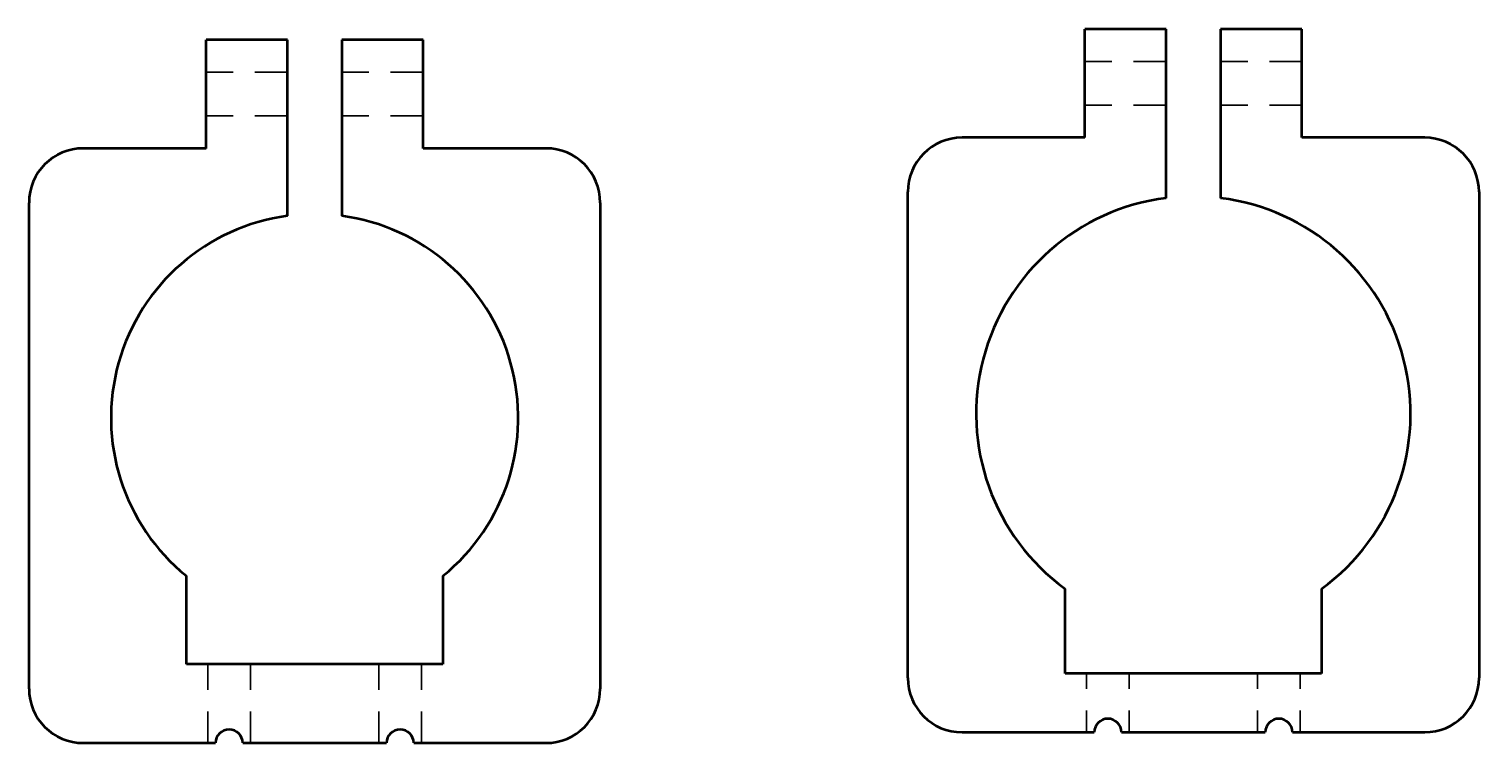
# Model space of a CAD drawing. Header units: inches. Extents: x 1.84 to 8.52, y 3.88 to 7.16.
import ezdxf

# ---------------------------------------------------------------- set-up
doc = ezdxf.new("R2010")
doc.units = ezdxf.units.IN
doc.header["$MEASUREMENT"] = 0
doc.linetypes.add('DASHED', pattern=[0.2067, 0.1654, -0.0413])
doc.layers.add('Hidden (ANSI)', color=7, linetype='DASHED', lineweight=35)
doc.layers.add('Visible (ANSI)', color=7, linetype='Continuous', lineweight=50)

msp = doc.modelspace()

# ---------------------------------------------------------------- linework, layer by layer
at = {"layer": 'Hidden (ANSI)', "ltscale": 0.907112}
for p, q in [((7.0801, 7.0124), (6.7051, 7.0124)), ((7.7051, 7.0124), (7.3301, 7.0124)), ((3.0343, 6.9631), (2.6593, 6.9631)), ((3.6593, 6.9631), (3.2843, 6.9631)), ((7.0801, 6.8124), (6.7051, 6.8124)), ((7.7051, 6.8124), (7.3301, 6.8124)), ((3.0343, 6.7631), (2.6593, 6.7631)), ((3.6593, 6.7631), (3.2843, 6.7631))]:
    msp.add_line(p, q, dxfattribs=at)
at = {"layer": 'Hidden (ANSI)', "ltscale": 0.876875}
for p, q in [((2.6672, 3.8763), (2.6672, 4.2388)), ((2.864, 3.8763), (2.864, 4.2388)), ((3.4546, 3.8763), (3.4546, 4.2388)), ((3.6514, 3.8763), (3.6514, 4.2388))]:
    msp.add_line(p, q, dxfattribs=at)
at = {"layer": 'Hidden (ANSI)', "ltscale": 0.514168}
for p, q in [((6.7129, 3.9256), (6.7129, 4.1956)), ((6.9098, 3.9256), (6.9098, 4.1956)), ((7.5003, 3.9256), (7.5003, 4.1956)), ((7.6972, 3.9256), (7.6972, 4.1956))]:
    msp.add_line(p, q, dxfattribs=at)
at = {"layer": 'Visible (ANSI)'}
for p, q in [((7.0801, 7.1624), (6.7051, 7.1624)), ((6.7051, 6.6624), (6.7051, 7.1624)), ((7.0801, 6.3846), (7.0801, 7.1624)), ((7.7051, 7.1624), (7.3301, 7.1624)), ((7.3301, 7.1624), (7.3301, 6.3846)), ((7.7051, 6.6624), (7.7051, 7.1624)), ((3.0343, 7.1131), (2.6593, 7.1131)), ((2.6593, 6.6131), (2.6593, 7.1131)), ((3.0343, 6.3022), (3.0343, 7.1131)), ((3.6593, 7.1131), (3.2843, 7.1131)), ((3.2843, 7.1131), (3.2843, 6.3022)), ((3.6593, 6.6131), (3.6593, 7.1131)), ((2.6593, 6.6131), (2.0943, 6.6131)), ((4.2243, 6.6131), (3.6593, 6.6131)), ((6.7051, 6.6624), (6.1401, 6.6624)), ((8.2701, 6.6624), (7.7051, 6.6624)), ((5.8901, 4.1756), (5.8901, 6.4124)), ((8.5201, 6.4124), (8.5201, 4.1756)), ((1.8443, 4.1263), (1.8443, 6.3631)), ((4.4743, 6.3631), (4.4743, 4.1263)), ((2.5687, 4.2388), (2.5687, 4.645)), ((3.7498, 4.645), (3.7498, 4.2388)), ((6.6145, 4.1956), (6.6145, 4.5854)), ((7.7956, 4.5854), (7.7956, 4.1956)), ((3.7498, 4.2388), (2.5687, 4.2388)), ((7.7956, 4.1956), (6.6145, 4.1956)), ((2.0943, 3.8763), (2.7031, 3.8763)), ((2.8281, 3.8763), (3.4905, 3.8763)), ((3.6155, 3.8763), (4.2243, 3.8763)), ((6.1401, 3.9256), (6.7489, 3.9256)), ((6.8739, 3.9256), (7.5363, 3.9256)), ((7.6613, 3.9256), (8.2701, 3.9256))]:
    msp.add_line(p, q, dxfattribs=at)
for centre, radius, start, end in [((2.0943, 6.3631), 0.25, 90, 180), ((4.2243, 6.3631), 0.25, 0, 90), ((6.1401, 6.4124), 0.25, 90, 180), ((8.2701, 6.4124), 0.25, 0, 90), ((7.2051, 5.3924), 1, 97.18076, 233.80387), ((7.2051, 5.3924), 1, 306.19613, 82.81924), ((3.1593, 5.3731), 0.9375, 97.66226, 230.95569), ((3.1593, 5.3731), 0.9375, 309.04431, 82.33774), ((6.1401, 4.1756), 0.25, 180, 270), ((8.2701, 4.1756), 0.25, 270, 0), ((2.0943, 4.1263), 0.25, 180, 270), ((4.2243, 4.1263), 0.25, 270, 0), ((2.7656, 3.8763), 0.0625, 0, 180), ((3.553, 3.8763), 0.0625, 0, 180), ((6.8114, 3.9256), 0.0625, 0, 180), ((7.5988, 3.9256), 0.0625, 0, 180)]:
    msp.add_arc(centre, radius, start, end, dxfattribs=at)

doc.saveas('drawing.dxf')
